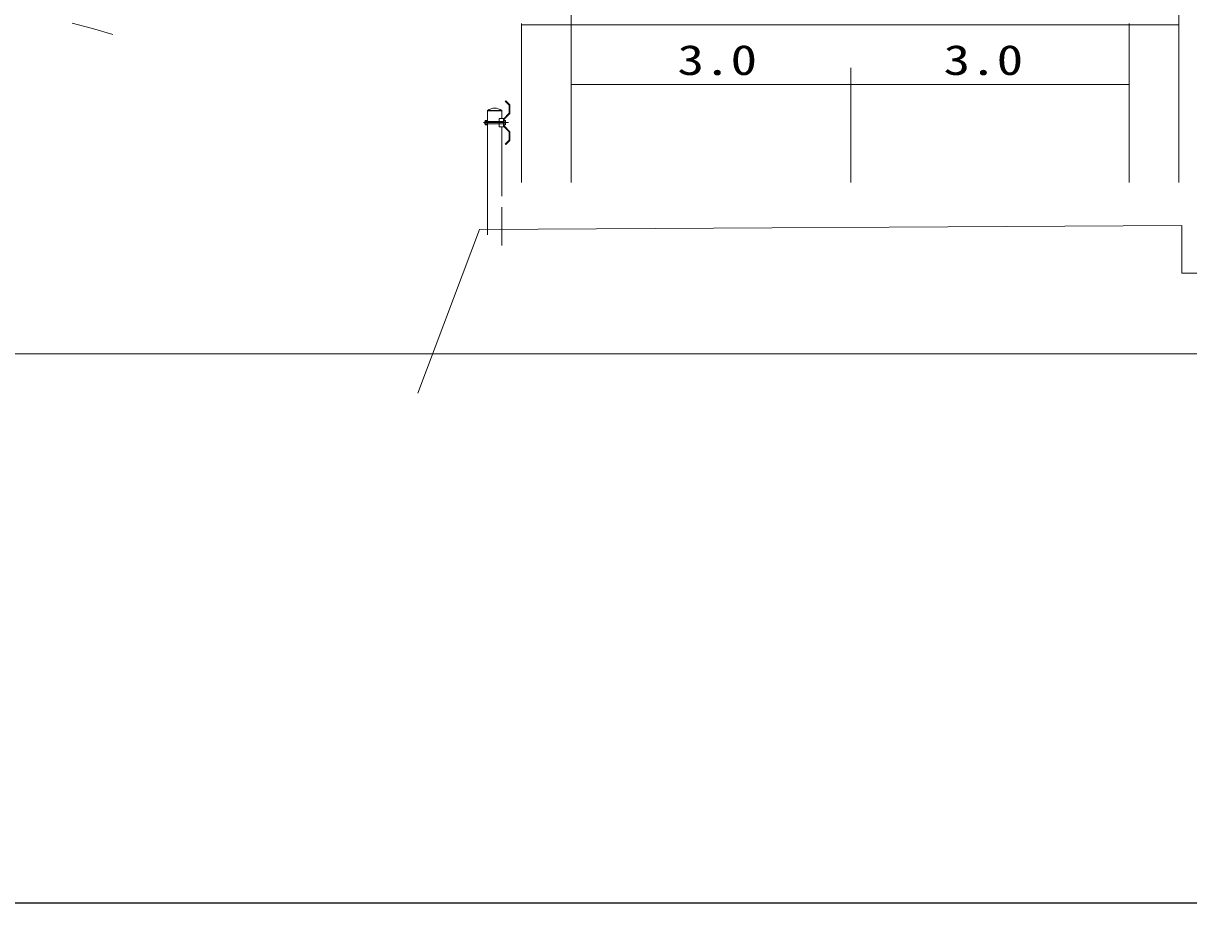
# Model space of a CAD drawing. Units: millimetres, scale not verified. Extents: x 61922 to 701922, y 6976 to 366976.
# Drawn here: x 327904 to 384844, y 191976 to 234938 of the extents above; entities that cross this region are included whole.
import ezdxf
from ezdxf.enums import TextEntityAlignment as Align

# ---------------------------------------------------------------- set-up
doc = ezdxf.new("R2010")
doc.units = ezdxf.units.MM
doc.header["$LTSCALE"] = 1000
for name, pattern in [('USER3', [2, 1.2, -0.8]), ('USER5', [3, 2.360656, -0.295082, 0.04918, -0.295082]), ('USER6', [2.5, 1.875, -0.625])]:
    doc.linetypes.add(name, pattern=pattern)
for name, color, linetype, lineweight in [('M-TTL-BAND', 7, 'Continuous', 25), ('S-BGD', 1, 'Continuous', 13), ('S-BGD-CRST', 4, 'Continuous', 13), ('S-BGD-HTXT', 6, 'Continuous', 13)]:
    doc.layers.add(name, color=color, linetype=linetype, lineweight=lineweight)
doc.styles.add('ＭＳ ゴシック', font='')
doc.styles.get('ＭＳ ゴシック').set_extended_font_data('MS Gothic')

msp = doc.modelspace()

# ---------------------------------------------------------------- linework, layer by layer
at = {"layer": 'M-TTL-BAND'}
msp.add_line((61922, 191976), (600922, 191976), dxfattribs=at)
at = {"layer": 'S-BGD'}
for p, q in [((330292, 234952), (331287, 234688)), ((331287, 234688), (332285, 234389))]:
    msp.add_line(p, q, dxfattribs=at)
at = {"layer": 'S-BGD-CRST'}
for p, q in [((384356, 227158), (384356, 238519)), ((354667, 227158), (354667, 235777)), ((352248, 227158), (352248, 234937)), ((352248, 234856), (354667, 234856)), ((354667, 234856), (381937, 234856)), ((381937, 227158), (381937, 234937)), ((381937, 234856), (384356, 234856)), ((368338, 232771), (368338, 227158)), ((354667, 231953), (368338, 231953)), ((368338, 231953), (381937, 231953)), ((350591, 230686), (350591, 226486)), ((351277, 230686), (350591, 230686)), ((350591, 230656), (351277, 230656)), ((351277, 230686), (351277, 230296)), ((351454, 231136), (351474, 231155)), ((351454, 231136), (351646, 230944)), ((351474, 231155), (351674, 230955)), ((351646, 230944), (351646, 230542)), ((351674, 230955), (351674, 230530)), ((350452, 230026), (350452, 230146)), ((350572, 230189), (350476, 230189)), ((350476, 229982), (350476, 230189)), ((350572, 230206), (350572, 229966)), ((351160, 229876), (351160, 230296)), ((351364, 230296), (351160, 230296)), ((351646, 230542), (351364, 230260)), ((351364, 230296), (351364, 229876)), ((351674, 230530), (351392, 230248)), ((351392, 230248), (351392, 229923)), ((351392, 230189), (351470, 230189)), ((351470, 230189), (351470, 229982)), ((350572, 229982), (350476, 229982)), ((350591, 229966), (350572, 229966)), ((351364, 229876), (351160, 229876)), ((351277, 226486), (351277, 229876)), ((351364, 229912), (351646, 229630)), ((351470, 229982), (351392, 229982)), ((351392, 229923), (351674, 229641)), ((351646, 229630), (351646, 229228)), ((351674, 229641), (351674, 229216)), ((351646, 229228), (351454, 229036)), ((351454, 229036), (351474, 229016)), ((351674, 229216), (351474, 229016)), ((350192, 224858), (384516, 225055)), ((384516, 225055), (384516, 222738)), ((347184, 216869), (350192, 224858)), ((384516, 222738), (387253, 222738))]:
    msp.add_line(p, q, dxfattribs=at)
at = {"layer": 'S-BGD-CRST', "linetype": 'USER5'}
msp.add_line((350391, 230086), (351609, 230086), dxfattribs=at)
at = {"layer": 'S-BGD-CRST', "linetype": 'USER3'}
for p, q in [((351392, 230146), (350452, 230146)), ((350591, 230206), (350572, 230206)), ((351392, 230026), (350452, 230026))]:
    msp.add_line(p, q, dxfattribs=at)
at = {"layer": 'S-BGD-CRST', "linetype": 'USER6'}
for p, q in [((350591, 226486), (350591, 224086)), ((351277, 224086), (351277, 226486))]:
    msp.add_line(p, q, dxfattribs=at)
at = {"layer": 'S-BGD-CRST'}
msp.add_arc((350934, 230193), 600, 55.1451, 124.8549, dxfattribs=at)
at = {"layer": 'S-BGD-HTXT'}
msp.add_line((583646, 218792), (98401, 218792), dxfattribs=at)

# ---------------------------------------------------------------- texts
at = {"layer": 'S-BGD-CRST', "style": 'ＭＳ ゴシック', "width": 1.3}
for p in [(359868, 231975), (372868, 231975)]:
    msp.add_text('3.0', height=1466, dxfattribs=at).set_placement(p, align=Align.BOTTOM_LEFT)

doc.saveas('drawing.dxf')
